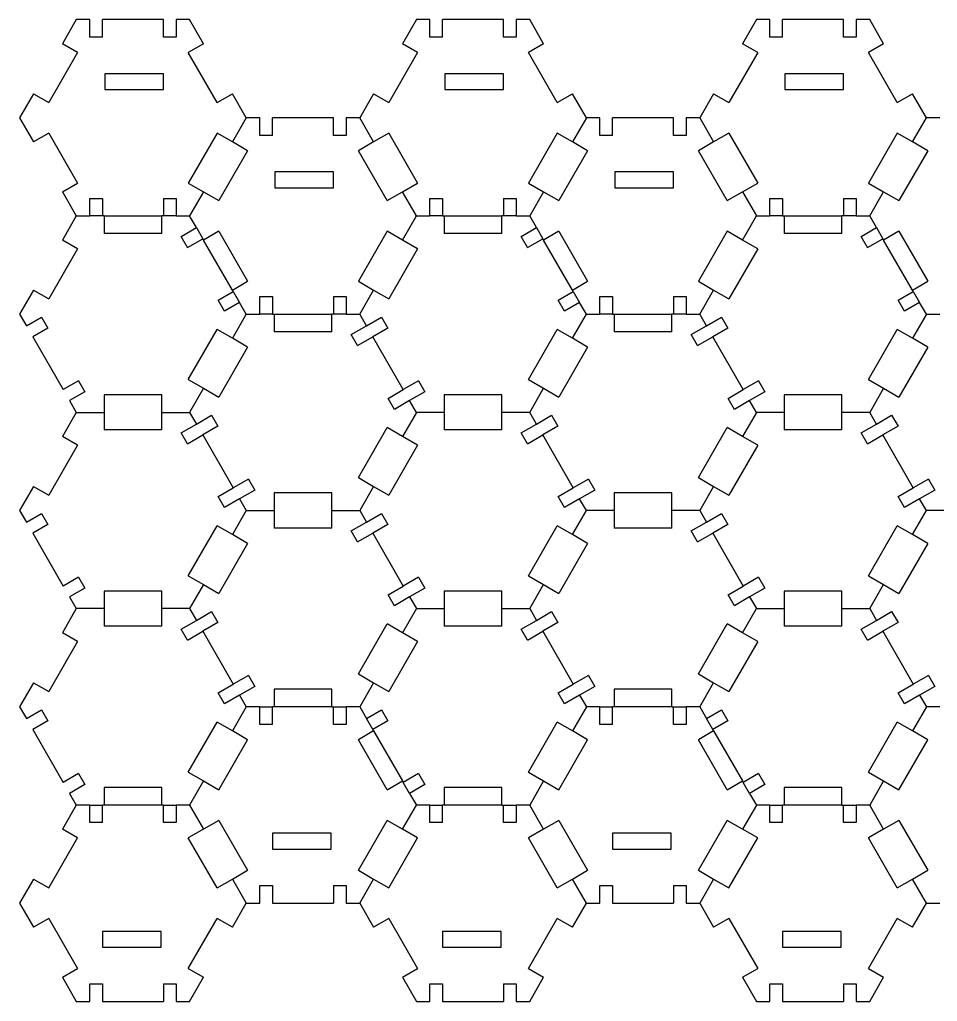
# Model space of a CAD drawing. Extents: x -312 to 249, y -32 to 135.
# Drawn here: x -311.8 to -155.3, y -32.3 to 135 of the extents above; entities that cross this region are included whole.
import ezdxf

# ---------------------------------------------------------------- set-up
doc = ezdxf.new("R2010")
doc.units = 0
doc.layers.get('0').update_dxf_attribs({"linetype": 'CONTINUOUS'})

msp = doc.modelspace()

# ---------------------------------------------------------------- linework, layer by layer
for p, q in [((-302.13, 135.03), (-304.5, 130.92)), ((-299.83, 135.03), (-302.13, 135.03)), ((-299.83, 132.03), (-299.83, 135.03)), ((-297.67, 132.03), (-297.67, 135.03)), ((-287.27, 135.03), (-297.67, 135.03)), ((-287.27, 132.03), (-287.27, 135.03)), ((-282.81, 135.03), (-285.1, 135.03)), ((-285.1, 135.03), (-285.1, 132.03)), ((-280.43, 130.92), (-282.81, 135.03)), ((-244.16, 135.03), (-246.54, 130.92)), ((-241.87, 135.03), (-244.16, 135.03)), ((-241.87, 132.03), (-241.87, 135.03)), ((-239.7, 132.03), (-239.7, 135.03)), ((-229.3, 135.03), (-239.7, 135.03)), ((-229.3, 132.03), (-229.3, 135.03)), ((-224.84, 135.03), (-227.14, 135.03)), ((-227.14, 135.03), (-227.14, 132.03)), ((-222.47, 130.92), (-224.84, 135.03)), ((-186.2, 135.03), (-188.58, 130.92)), ((-183.9, 135.03), (-186.2, 135.03)), ((-183.9, 132.03), (-183.9, 135.03)), ((-181.74, 132.03), (-181.74, 135.03)), ((-171.34, 135.03), (-181.74, 135.03)), ((-171.34, 132.03), (-171.34, 135.03)), ((-166.88, 135.03), (-169.18, 135.03)), ((-169.18, 135.03), (-169.18, 132.03)), ((-164.51, 130.92), (-166.88, 135.03)), ((-301.9, 129.42), (-304.5, 130.92)), ((-297.67, 132.03), (-299.83, 132.03)), ((-285.1, 132.03), (-287.27, 132.03)), ((-280.43, 130.92), (-283.03, 129.42)), ((-243.94, 129.42), (-246.54, 130.92)), ((-239.7, 132.03), (-241.87, 132.03)), ((-227.14, 132.03), (-229.3, 132.03)), ((-222.47, 130.92), (-225.07, 129.42)), ((-185.98, 129.42), (-188.58, 130.92)), ((-181.74, 132.03), (-183.9, 132.03)), ((-169.18, 132.03), (-171.34, 132.03)), ((-164.51, 130.92), (-167.11, 129.42)), ((-301.9, 129.42), (-306.82, 120.91)), ((-278.12, 120.91), (-283.03, 129.42)), ((-243.94, 129.42), (-248.85, 120.91)), ((-220.15, 120.91), (-225.07, 129.42)), ((-185.98, 129.42), (-190.89, 120.91)), ((-162.19, 120.91), (-167.11, 129.42)), ((-287.27, 125.82), (-297.27, 125.82)), ((-297.27, 125.82), (-297.27, 123.1)), ((-287.27, 123.1), (-287.27, 125.82)), ((-229.3, 125.82), (-239.3, 125.82)), ((-239.3, 125.82), (-239.3, 123.1)), ((-229.3, 123.1), (-229.3, 125.82)), ((-171.34, 125.82), (-181.34, 125.82)), ((-181.34, 125.82), (-181.34, 123.1)), ((-171.34, 123.1), (-171.34, 125.82)), ((-309.41, 122.41), (-311.79, 118.3)), ((-309.41, 122.41), (-306.82, 120.91)), ((-297.27, 123.1), (-287.27, 123.1)), ((-278.12, 120.91), (-275.52, 122.41)), ((-273.15, 118.3), (-275.52, 122.41)), ((-251.45, 122.41), (-253.82, 118.3)), ((-251.45, 122.41), (-248.85, 120.91)), ((-239.3, 123.1), (-229.3, 123.1)), ((-220.15, 120.91), (-217.56, 122.41)), ((-215.18, 118.3), (-217.56, 122.41)), ((-193.49, 122.41), (-195.86, 118.3)), ((-193.49, 122.41), (-190.89, 120.91)), ((-181.34, 123.1), (-171.34, 123.1)), ((-162.19, 120.91), (-159.59, 122.41)), ((-157.22, 118.3), (-159.59, 122.41)), ((-311.79, 118.3), (-309.41, 114.19)), ((-273.15, 118.3), (-275.52, 114.19)), ((-270.85, 118.3), (-273.15, 118.3)), ((-270.85, 115.3), (-270.85, 118.3)), ((-268.69, 115.3), (-268.69, 118.3)), ((-258.29, 118.3), (-268.69, 118.3)), ((-258.29, 115.3), (-258.29, 118.3)), ((-253.82, 118.3), (-256.12, 118.3)), ((-256.12, 118.3), (-256.12, 115.3)), ((-251.45, 114.19), (-253.82, 118.3)), ((-215.18, 118.3), (-217.56, 114.19)), ((-212.89, 118.3), (-215.18, 118.3)), ((-212.89, 115.3), (-212.89, 118.3)), ((-210.72, 115.3), (-210.72, 118.3)), ((-200.32, 118.3), (-210.72, 118.3)), ((-200.32, 115.3), (-200.32, 118.3)), ((-195.86, 118.3), (-198.16, 118.3)), ((-198.16, 118.3), (-198.16, 115.3)), ((-195.86, 118.3), (-193.49, 114.19)), ((-159.59, 114.19), (-157.22, 118.3)), ((-154.92, 118.3), (-157.22, 118.3)), ((-306.82, 115.69), (-309.41, 114.19)), ((-306.82, 115.69), (-301.9, 107.18)), ((-278.12, 115.69), (-283.03, 107.18)), ((-275.52, 114.19), (-278.12, 115.69)), ((-248.85, 115.69), (-251.45, 114.19)), ((-248.85, 115.69), (-243.94, 107.18)), ((-220.15, 115.69), (-225.07, 107.18)), ((-217.56, 114.19), (-220.15, 115.69)), ((-190.89, 115.69), (-193.49, 114.19)), ((-190.89, 115.69), (-185.98, 107.18)), ((-162.19, 115.69), (-167.11, 107.18)), ((-159.59, 114.19), (-162.19, 115.69)), ((-272.92, 112.69), (-275.52, 114.19)), ((-268.69, 115.3), (-270.85, 115.3)), ((-256.12, 115.3), (-258.29, 115.3)), ((-251.45, 114.19), (-254.05, 112.69)), ((-214.96, 112.69), (-217.56, 114.19)), ((-210.72, 115.3), (-212.89, 115.3)), ((-198.16, 115.3), (-200.32, 115.3)), ((-193.49, 114.19), (-196.09, 112.69)), ((-157, 112.69), (-159.59, 114.19)), ((-272.92, 112.69), (-277.83, 104.18)), ((-249.14, 104.18), (-254.05, 112.69)), ((-214.96, 112.69), (-219.87, 104.18)), ((-191.17, 104.18), (-196.09, 112.69)), ((-157, 112.69), (-161.91, 104.18)), ((-258.29, 109.08), (-268.29, 109.08)), ((-268.29, 109.08), (-268.29, 106.37)), ((-258.29, 106.37), (-258.29, 109.08)), ((-200.32, 109.08), (-210.32, 109.08)), ((-210.32, 109.08), (-210.32, 106.37)), ((-200.32, 106.37), (-200.32, 109.08)), ((-304.5, 105.68), (-301.9, 107.18)), ((-283.03, 107.18), (-280.43, 105.68)), ((-246.54, 105.68), (-243.94, 107.18)), ((-225.07, 107.18), (-222.47, 105.68)), ((-188.58, 105.68), (-185.98, 107.18)), ((-167.11, 107.18), (-164.51, 105.68)), ((-304.5, 105.68), (-302.13, 101.57)), ((-280.43, 105.68), (-282.81, 101.57)), ((-280.43, 105.68), (-277.83, 104.18)), ((-268.29, 106.37), (-258.29, 106.37)), ((-249.14, 104.18), (-246.54, 105.68)), ((-244.16, 101.57), (-246.54, 105.68)), ((-222.47, 105.68), (-224.84, 101.57)), ((-222.47, 105.68), (-219.87, 104.18)), ((-210.32, 106.37), (-200.32, 106.37)), ((-191.17, 104.18), (-188.58, 105.68)), ((-188.58, 105.68), (-186.2, 101.57)), ((-166.88, 101.57), (-164.51, 105.68)), ((-164.51, 105.68), (-161.91, 104.18)), ((-299.83, 104.57), (-297.67, 104.57)), ((-299.83, 101.57), (-299.83, 104.57)), ((-297.67, 104.57), (-297.67, 101.57)), ((-287.27, 104.57), (-285.1, 104.57)), ((-287.27, 104.57), (-287.27, 101.57)), ((-285.1, 104.57), (-285.1, 101.57)), ((-241.87, 104.57), (-239.7, 104.57)), ((-241.87, 101.57), (-241.87, 104.57)), ((-239.7, 104.57), (-239.7, 101.57)), ((-229.3, 104.57), (-227.14, 104.57)), ((-229.3, 104.57), (-229.3, 101.57)), ((-227.14, 104.57), (-227.14, 101.57)), ((-183.9, 104.57), (-181.74, 104.57)), ((-183.9, 101.57), (-183.9, 104.57)), ((-181.74, 104.57), (-181.74, 101.57)), ((-171.34, 104.57), (-169.18, 104.57)), ((-171.34, 104.57), (-171.34, 101.57)), ((-169.18, 104.57), (-169.18, 101.57)), ((-302.13, 101.57), (-304.5, 97.46)), ((-302.13, 101.57), (-299.83, 101.57)), ((-297.67, 101.57), (-299.83, 101.57)), ((-297.38, 101.57), (-297.67, 101.57)), ((-297.38, 101.57), (-297.38, 98.57)), ((-297.38, 101.57), (-287.55, 101.57)), ((-287.55, 98.57), (-287.55, 101.57)), ((-287.27, 101.57), (-287.55, 101.57)), ((-285.1, 101.57), (-287.27, 101.57)), ((-285.1, 101.57), (-282.81, 101.57)), ((-281.66, 99.58), (-282.81, 101.57)), ((-246.54, 97.46), (-244.16, 101.57)), ((-244.16, 101.57), (-241.87, 101.57)), ((-239.7, 101.57), (-241.87, 101.57)), ((-239.7, 101.57), (-239.42, 101.57)), ((-239.42, 101.57), (-239.42, 98.57)), ((-239.42, 101.57), (-229.59, 101.57)), ((-229.59, 98.57), (-229.59, 101.57)), ((-229.3, 101.57), (-229.59, 101.57)), ((-227.14, 101.57), (-229.3, 101.57)), ((-227.14, 101.57), (-224.84, 101.57)), ((-223.7, 99.58), (-224.84, 101.57)), ((-188.58, 97.46), (-186.2, 101.57)), ((-186.2, 101.57), (-183.9, 101.57)), ((-181.74, 101.57), (-183.9, 101.57)), ((-181.74, 101.57), (-181.46, 101.57)), ((-181.46, 101.57), (-181.46, 98.57)), ((-181.46, 101.57), (-171.63, 101.57)), ((-171.63, 98.57), (-171.63, 101.57)), ((-171.34, 101.57), (-171.63, 101.57)), ((-169.18, 101.57), (-171.34, 101.57)), ((-169.18, 101.57), (-166.88, 101.57)), ((-165.73, 99.58), (-166.88, 101.57)), ((-284.25, 98.08), (-281.66, 99.58)), ((-281.66, 99.58), (-280.58, 97.7)), ((-277.83, 98.96), (-280.43, 97.46)), ((-277.83, 98.96), (-272.92, 90.44)), ((-249.14, 98.96), (-254.05, 90.44)), ((-246.54, 97.46), (-249.14, 98.96)), ((-226.29, 98.08), (-223.7, 99.58)), ((-223.7, 99.58), (-222.61, 97.7)), ((-219.87, 98.96), (-222.47, 97.46)), ((-219.87, 98.96), (-214.96, 90.44)), ((-191.17, 98.96), (-196.09, 90.44)), ((-188.58, 97.46), (-191.17, 98.96)), ((-168.33, 98.08), (-165.73, 99.58)), ((-165.73, 99.58), (-164.65, 97.7)), ((-161.91, 98.96), (-164.51, 97.46)), ((-161.91, 98.96), (-157, 90.44)), ((-301.9, 95.96), (-304.5, 97.46)), ((-287.55, 98.57), (-297.38, 98.57)), ((-283.17, 96.2), (-284.25, 98.08)), ((-283.17, 96.2), (-280.58, 97.7)), ((-280.58, 97.7), (-280.43, 97.46)), ((-275.52, 88.94), (-280.43, 97.46)), ((-243.94, 95.96), (-246.54, 97.46)), ((-229.59, 98.57), (-239.42, 98.57)), ((-225.21, 96.2), (-226.29, 98.08)), ((-225.21, 96.2), (-222.61, 97.7)), ((-222.61, 97.7), (-222.47, 97.46)), ((-217.56, 88.94), (-222.47, 97.46)), ((-185.98, 95.96), (-188.58, 97.46)), ((-171.63, 98.57), (-181.46, 98.57)), ((-167.25, 96.2), (-168.33, 98.08)), ((-167.25, 96.2), (-164.65, 97.7)), ((-164.65, 97.7), (-164.51, 97.46)), ((-159.59, 88.94), (-164.51, 97.46)), ((-301.9, 95.96), (-306.82, 87.44)), ((-243.94, 95.96), (-248.85, 87.44)), ((-185.98, 95.96), (-190.89, 87.44)), ((-275.52, 88.94), (-272.92, 90.44)), ((-254.05, 90.44), (-251.45, 88.94)), ((-217.56, 88.94), (-214.96, 90.44)), ((-196.09, 90.44), (-193.49, 88.94)), ((-159.59, 88.94), (-157, 90.44)), ((-309.41, 88.94), (-311.79, 84.83)), ((-309.41, 88.94), (-306.82, 87.44)), ((-277.97, 87.2), (-275.38, 88.7)), ((-275.38, 88.7), (-275.52, 88.94)), ((-275.38, 88.7), (-274.29, 86.82)), ((-253.82, 84.83), (-251.45, 88.94)), ((-251.45, 88.94), (-248.85, 87.44)), ((-220.01, 87.2), (-217.41, 88.7)), ((-217.41, 88.7), (-217.56, 88.94)), ((-217.41, 88.7), (-216.33, 86.82)), ((-195.86, 84.83), (-193.49, 88.94)), ((-193.49, 88.94), (-190.89, 87.44)), ((-162.05, 87.2), (-159.45, 88.7)), ((-159.45, 88.7), (-159.59, 88.94)), ((-159.45, 88.7), (-158.37, 86.82)), ((-276.89, 85.32), (-277.97, 87.2)), ((-270.85, 87.83), (-268.69, 87.83)), ((-270.85, 84.83), (-270.85, 87.83)), ((-268.69, 87.83), (-268.69, 84.83)), ((-258.29, 87.83), (-256.12, 87.83)), ((-258.29, 87.83), (-258.29, 84.83)), ((-256.12, 87.83), (-256.12, 84.83)), ((-218.93, 85.32), (-220.01, 87.2)), ((-212.89, 87.83), (-210.72, 87.83)), ((-212.89, 84.83), (-212.89, 87.83)), ((-210.72, 87.83), (-210.72, 84.83)), ((-200.32, 87.83), (-198.16, 87.83)), ((-200.32, 87.83), (-200.32, 84.83)), ((-198.16, 87.83), (-198.16, 84.83)), ((-160.97, 85.32), (-162.05, 87.2)), ((-274.29, 86.82), (-276.89, 85.32)), ((-273.15, 84.83), (-274.29, 86.82)), ((-216.33, 86.82), (-218.93, 85.32)), ((-215.18, 84.83), (-216.33, 86.82)), ((-158.37, 86.82), (-160.97, 85.32)), ((-157.22, 84.83), (-158.37, 86.82)), ((-311.79, 84.83), (-310.64, 82.84)), ((-310.64, 82.84), (-308.04, 84.34)), ((-308.04, 84.34), (-306.96, 82.47)), ((-273.15, 84.83), (-275.52, 80.72)), ((-273.15, 84.83), (-270.85, 84.83)), ((-268.69, 84.83), (-270.85, 84.83)), ((-268.69, 84.83), (-268.4, 84.83)), ((-268.4, 84.83), (-268.4, 81.83)), ((-268.4, 84.83), (-258.57, 84.83)), ((-258.57, 81.83), (-258.57, 84.83)), ((-258.29, 84.83), (-258.57, 84.83)), ((-256.12, 84.83), (-258.29, 84.83)), ((-256.12, 84.83), (-253.82, 84.83)), ((-252.68, 82.84), (-253.82, 84.83)), ((-252.68, 82.84), (-250.08, 84.34)), ((-250.08, 84.34), (-249, 82.47)), ((-217.56, 80.72), (-215.18, 84.83)), ((-215.18, 84.83), (-212.89, 84.83)), ((-210.72, 84.83), (-212.89, 84.83)), ((-210.72, 84.83), (-210.44, 84.83)), ((-210.44, 84.83), (-210.44, 81.83)), ((-210.44, 84.83), (-200.61, 84.83)), ((-200.61, 81.83), (-200.61, 84.83)), ((-200.32, 84.83), (-200.61, 84.83)), ((-198.16, 84.83), (-200.32, 84.83)), ((-198.16, 84.83), (-195.86, 84.83)), ((-194.71, 82.84), (-195.86, 84.83)), ((-194.71, 82.84), (-192.12, 84.34)), ((-192.12, 84.34), (-191.04, 82.47)), ((-157.22, 84.83), (-159.59, 80.72)), ((-157.22, 84.83), (-154.92, 84.83)), ((-306.96, 82.47), (-309.56, 80.97)), ((-283.03, 73.71), (-278.12, 82.22)), ((-275.52, 80.72), (-278.12, 82.22)), ((-255.27, 81.34), (-252.68, 82.84)), ((-249, 82.47), (-251.59, 80.97)), ((-225.07, 73.71), (-220.15, 82.22)), ((-217.56, 80.72), (-220.15, 82.22)), ((-197.31, 81.34), (-194.71, 82.84)), ((-191.04, 82.47), (-193.63, 80.97)), ((-167.11, 73.71), (-162.19, 82.22)), ((-159.59, 80.72), (-162.19, 82.22)), ((-309.56, 80.97), (-304.36, 71.97)), ((-272.92, 79.22), (-275.52, 80.72)), ((-258.57, 81.83), (-268.4, 81.83)), ((-254.19, 79.47), (-255.27, 81.34)), ((-254.19, 79.47), (-251.59, 80.97)), ((-246.39, 71.97), (-251.59, 80.97)), ((-214.96, 79.22), (-217.56, 80.72)), ((-200.61, 81.83), (-210.44, 81.83)), ((-196.23, 79.47), (-197.31, 81.34)), ((-196.23, 79.47), (-193.63, 80.97)), ((-188.43, 71.97), (-193.63, 80.97)), ((-157, 79.22), (-159.59, 80.72)), ((-272.92, 79.22), (-277.83, 70.71)), ((-214.96, 79.22), (-219.87, 70.71)), ((-157, 79.22), (-161.91, 70.71)), ((-283.03, 73.71), (-280.43, 72.21)), ((-225.07, 73.71), (-222.47, 72.21)), ((-167.11, 73.71), (-164.51, 72.21)), ((-301.76, 73.47), (-304.36, 71.97)), ((-301.76, 73.47), (-300.68, 71.59)), ((-280.43, 72.21), (-282.81, 68.1)), ((-280.43, 72.21), (-277.83, 70.71)), ((-248.99, 70.47), (-246.39, 71.97)), ((-243.8, 73.47), (-246.39, 71.97)), ((-243.8, 73.47), (-242.72, 71.59)), ((-224.84, 68.1), (-222.47, 72.21)), ((-222.47, 72.21), (-219.87, 70.71)), ((-191.03, 70.47), (-188.43, 71.97)), ((-185.84, 73.47), (-188.43, 71.97)), ((-185.84, 73.47), (-184.75, 71.59)), ((-164.51, 72.21), (-166.88, 68.1)), ((-164.51, 72.21), (-161.91, 70.71)), ((-300.68, 71.59), (-303.28, 70.09)), ((-297.38, 71.1), (-297.38, 68.1)), ((-287.55, 71.1), (-297.38, 71.1)), ((-287.55, 68.1), (-287.55, 71.1)), ((-247.91, 68.59), (-248.99, 70.47)), ((-242.72, 71.59), (-245.31, 70.09)), ((-239.42, 71.1), (-239.42, 68.1)), ((-229.59, 71.1), (-239.42, 71.1)), ((-229.59, 68.1), (-229.59, 71.1)), ((-189.95, 68.59), (-191.03, 70.47)), ((-184.75, 71.59), (-187.35, 70.09)), ((-181.46, 71.1), (-181.46, 68.1)), ((-171.63, 71.1), (-181.46, 71.1)), ((-171.63, 68.1), (-171.63, 71.1)), ((-303.28, 70.09), (-302.13, 68.1)), ((-245.31, 70.09), (-247.91, 68.59)), ((-244.16, 68.1), (-245.31, 70.09)), ((-187.35, 70.09), (-189.95, 68.59)), ((-186.2, 68.1), (-187.35, 70.09)), ((-302.13, 68.1), (-304.5, 63.99)), ((-302.13, 68.1), (-297.38, 68.1)), ((-297.38, 68.1), (-297.38, 65.1)), ((-287.55, 68.1), (-282.81, 68.1)), ((-287.55, 65.1), (-287.55, 68.1)), ((-282.81, 68.1), (-281.66, 66.11)), ((-281.66, 66.11), (-279.06, 67.61)), ((-279.06, 67.61), (-277.98, 65.74)), ((-244.16, 68.1), (-246.54, 63.99)), ((-239.42, 68.1), (-244.16, 68.1)), ((-239.42, 68.1), (-239.42, 65.1)), ((-229.59, 65.1), (-229.59, 68.1)), ((-224.84, 68.1), (-229.59, 68.1)), ((-223.7, 66.11), (-224.84, 68.1)), ((-223.7, 66.11), (-221.1, 67.61)), ((-221.1, 67.61), (-220.02, 65.74)), ((-186.2, 68.1), (-188.58, 63.99)), ((-181.46, 68.1), (-186.2, 68.1)), ((-181.46, 68.1), (-181.46, 65.1)), ((-171.63, 65.1), (-171.63, 68.1)), ((-166.88, 68.1), (-171.63, 68.1)), ((-165.73, 66.11), (-166.88, 68.1)), ((-165.73, 66.11), (-163.14, 67.61)), ((-163.14, 67.61), (-162.05, 65.74)), ((-284.25, 64.61), (-281.66, 66.11)), ((-277.98, 65.74), (-280.58, 64.24)), ((-254.05, 56.98), (-249.14, 65.49)), ((-246.54, 63.99), (-249.14, 65.49)), ((-226.29, 64.61), (-223.7, 66.11)), ((-220.02, 65.74), (-222.61, 64.24)), ((-196.09, 56.98), (-191.17, 65.49)), ((-188.58, 63.99), (-191.17, 65.49)), ((-168.33, 64.61), (-165.73, 66.11)), ((-162.05, 65.74), (-164.65, 64.24)), ((-301.9, 62.49), (-304.5, 63.99)), ((-287.55, 65.1), (-297.38, 65.1)), ((-283.17, 62.74), (-284.25, 64.61)), ((-283.17, 62.74), (-280.58, 64.24)), ((-280.58, 64.24), (-275.38, 55.23)), ((-243.94, 62.49), (-246.54, 63.99)), ((-229.59, 65.1), (-239.42, 65.1)), ((-225.21, 62.74), (-226.29, 64.61)), ((-225.21, 62.74), (-222.61, 64.24)), ((-217.41, 55.23), (-222.61, 64.24)), ((-185.98, 62.49), (-188.58, 63.99)), ((-171.63, 65.1), (-181.46, 65.1)), ((-167.25, 62.74), (-168.33, 64.61)), ((-167.25, 62.74), (-164.65, 64.24)), ((-159.45, 55.23), (-164.65, 64.24)), ((-301.9, 62.49), (-306.82, 53.98)), ((-243.94, 62.49), (-248.85, 53.98)), ((-185.98, 62.49), (-190.89, 53.98)), ((-254.05, 56.98), (-251.45, 55.48)), ((-196.09, 56.98), (-193.49, 55.48)), ((-309.41, 55.48), (-311.79, 51.37)), ((-309.41, 55.48), (-306.82, 53.98)), ((-277.97, 53.73), (-275.38, 55.23)), ((-272.78, 56.73), (-275.38, 55.23)), ((-272.78, 56.73), (-271.7, 54.86)), ((-251.45, 55.48), (-253.82, 51.37)), ((-251.45, 55.48), (-248.85, 53.98)), ((-220.01, 53.73), (-217.41, 55.23)), ((-214.82, 56.73), (-217.41, 55.23)), ((-214.82, 56.73), (-213.73, 54.86)), ((-193.49, 55.48), (-195.86, 51.37)), ((-193.49, 55.48), (-190.89, 53.98)), ((-162.05, 53.73), (-159.45, 55.23)), ((-156.85, 56.73), (-159.45, 55.23)), ((-156.85, 56.73), (-155.77, 54.86)), ((-276.89, 51.86), (-277.97, 53.73)), ((-271.7, 54.86), (-274.29, 53.36)), ((-268.4, 54.37), (-268.4, 51.37)), ((-258.57, 54.37), (-268.4, 54.37)), ((-258.57, 51.37), (-258.57, 54.37)), ((-218.93, 51.86), (-220.01, 53.73)), ((-213.73, 54.86), (-216.33, 53.36)), ((-210.44, 54.37), (-210.44, 51.37)), ((-200.61, 54.37), (-210.44, 54.37)), ((-200.61, 51.37), (-200.61, 54.37)), ((-160.97, 51.86), (-162.05, 53.73)), ((-155.77, 54.86), (-158.37, 53.36)), ((-274.29, 53.36), (-276.89, 51.86)), ((-274.29, 53.36), (-273.15, 51.37)), ((-216.33, 53.36), (-218.93, 51.86)), ((-215.18, 51.37), (-216.33, 53.36)), ((-158.37, 53.36), (-160.97, 51.86)), ((-157.22, 51.37), (-158.37, 53.36)), ((-311.79, 51.37), (-310.64, 49.38)), ((-310.64, 49.38), (-308.04, 50.88)), ((-308.04, 50.88), (-306.96, 49.01)), ((-273.15, 51.37), (-275.52, 47.26)), ((-273.15, 51.37), (-268.4, 51.37)), ((-268.4, 51.37), (-268.4, 48.37)), ((-258.57, 51.37), (-253.82, 51.37)), ((-258.57, 48.37), (-258.57, 51.37)), ((-253.82, 51.37), (-252.68, 49.38)), ((-252.68, 49.38), (-250.08, 50.88)), ((-250.08, 50.88), (-249, 49.01)), ((-217.56, 47.26), (-215.18, 51.37)), ((-210.44, 51.37), (-215.18, 51.37)), ((-210.44, 51.37), (-210.44, 48.37)), ((-200.61, 48.37), (-200.61, 51.37)), ((-195.86, 51.37), (-200.61, 51.37)), ((-195.86, 51.37), (-194.71, 49.38)), ((-194.71, 49.38), (-192.12, 50.88)), ((-192.12, 50.88), (-191.04, 49.01)), ((-159.59, 47.26), (-157.22, 51.37)), ((-152.48, 51.37), (-157.22, 51.37)), ((-306.96, 49.01), (-309.56, 47.51)), ((-283.03, 40.25), (-278.12, 48.76)), ((-275.52, 47.26), (-278.12, 48.76)), ((-255.27, 47.88), (-252.68, 49.38)), ((-249, 49.01), (-251.59, 47.51)), ((-225.07, 40.25), (-220.15, 48.76)), ((-217.56, 47.26), (-220.15, 48.76)), ((-197.31, 47.88), (-194.71, 49.38)), ((-191.04, 49.01), (-193.63, 47.51)), ((-167.11, 40.25), (-162.19, 48.76)), ((-159.59, 47.26), (-162.19, 48.76)), ((-309.56, 47.51), (-304.36, 38.5)), ((-272.92, 45.76), (-275.52, 47.26)), ((-258.57, 48.37), (-268.4, 48.37)), ((-254.19, 46.01), (-255.27, 47.88)), ((-254.19, 46.01), (-251.59, 47.51)), ((-251.59, 47.51), (-246.39, 38.5)), ((-214.96, 45.76), (-217.56, 47.26)), ((-200.61, 48.37), (-210.44, 48.37)), ((-196.23, 46.01), (-197.31, 47.88)), ((-196.23, 46.01), (-193.63, 47.51)), ((-193.63, 47.51), (-188.43, 38.5)), ((-157, 45.76), (-159.59, 47.26)), ((-272.92, 45.76), (-277.83, 37.25)), ((-214.96, 45.76), (-219.87, 37.25)), ((-157, 45.76), (-161.91, 37.25)), ((-283.03, 40.25), (-280.43, 38.75)), ((-225.07, 40.25), (-222.47, 38.75)), ((-167.11, 40.25), (-164.51, 38.75)), ((-301.76, 40), (-304.36, 38.5)), ((-301.76, 40), (-300.68, 38.13)), ((-280.43, 38.75), (-282.81, 34.64)), ((-280.43, 38.75), (-277.83, 37.25)), ((-248.99, 37), (-246.39, 38.5)), ((-243.8, 40), (-246.39, 38.5)), ((-243.8, 40), (-242.72, 38.13)), ((-224.84, 34.64), (-222.47, 38.75)), ((-222.47, 38.75), (-219.87, 37.25)), ((-191.03, 37), (-188.43, 38.5)), ((-185.84, 40), (-188.43, 38.5)), ((-185.84, 40), (-184.75, 38.13)), ((-166.88, 34.64), (-164.51, 38.75)), ((-164.51, 38.75), (-161.91, 37.25)), ((-300.68, 38.13), (-303.28, 36.63)), ((-297.38, 37.64), (-297.38, 34.64)), ((-287.55, 37.64), (-297.38, 37.64)), ((-287.55, 34.64), (-287.55, 37.64)), ((-247.91, 35.13), (-248.99, 37)), ((-242.72, 38.13), (-245.31, 36.63)), ((-239.42, 37.64), (-239.42, 34.64)), ((-229.59, 37.64), (-239.42, 37.64)), ((-229.59, 34.64), (-229.59, 37.64)), ((-189.95, 35.13), (-191.03, 37)), ((-184.75, 38.13), (-187.35, 36.63)), ((-181.46, 37.64), (-181.46, 34.64)), ((-171.63, 37.64), (-181.46, 37.64)), ((-171.63, 34.64), (-171.63, 37.64)), ((-303.28, 36.63), (-302.13, 34.64)), ((-245.31, 36.63), (-247.91, 35.13)), ((-245.31, 36.63), (-244.16, 34.64)), ((-187.35, 36.63), (-189.95, 35.13)), ((-187.35, 36.63), (-186.2, 34.64)), ((-302.13, 34.64), (-304.5, 30.53)), ((-297.38, 34.64), (-302.13, 34.64)), ((-297.38, 34.64), (-297.38, 31.64)), ((-287.55, 31.64), (-287.55, 34.64)), ((-282.81, 34.64), (-287.55, 34.64)), ((-282.81, 34.64), (-281.66, 32.65)), ((-281.66, 32.65), (-279.06, 34.15)), ((-279.06, 34.15), (-277.98, 32.28)), ((-244.16, 34.64), (-246.54, 30.53)), ((-244.16, 34.64), (-239.42, 34.64)), ((-239.42, 34.64), (-239.42, 31.64)), ((-229.59, 34.64), (-224.84, 34.64)), ((-229.59, 31.64), (-229.59, 34.64)), ((-224.84, 34.64), (-223.7, 32.65)), ((-223.7, 32.65), (-221.1, 34.15)), ((-221.1, 34.15), (-220.02, 32.28)), ((-188.58, 30.53), (-186.2, 34.64)), ((-186.2, 34.64), (-181.46, 34.64)), ((-181.46, 34.64), (-181.46, 31.64)), ((-171.63, 34.64), (-166.88, 34.64)), ((-171.63, 31.64), (-171.63, 34.64)), ((-166.88, 34.64), (-165.73, 32.65)), ((-165.73, 32.65), (-163.14, 34.15)), ((-163.14, 34.15), (-162.05, 32.28)), ((-284.25, 31.15), (-281.66, 32.65)), ((-277.98, 32.28), (-280.58, 30.78)), ((-254.05, 23.52), (-249.14, 32.03)), ((-246.54, 30.53), (-249.14, 32.03)), ((-226.29, 31.15), (-223.7, 32.65)), ((-220.02, 32.28), (-222.61, 30.78)), ((-196.09, 23.52), (-191.17, 32.03)), ((-188.58, 30.53), (-191.17, 32.03)), ((-168.33, 31.15), (-165.73, 32.65)), ((-162.05, 32.28), (-164.65, 30.78)), ((-301.9, 29.03), (-304.5, 30.53)), ((-287.55, 31.64), (-297.38, 31.64)), ((-283.17, 29.28), (-284.25, 31.15)), ((-283.17, 29.28), (-280.58, 30.78)), ((-280.58, 30.78), (-275.38, 21.77)), ((-243.94, 29.03), (-246.54, 30.53)), ((-229.59, 31.64), (-239.42, 31.64)), ((-225.21, 29.28), (-226.29, 31.15)), ((-225.21, 29.28), (-222.61, 30.78)), ((-222.61, 30.78), (-217.41, 21.77)), ((-185.98, 29.03), (-188.58, 30.53)), ((-171.63, 31.64), (-181.46, 31.64)), ((-167.25, 29.28), (-168.33, 31.15)), ((-167.25, 29.28), (-164.65, 30.78)), ((-164.65, 30.78), (-159.45, 21.77)), ((-301.9, 29.03), (-306.82, 20.52)), ((-243.94, 29.03), (-248.85, 20.52)), ((-185.98, 29.03), (-190.89, 20.52)), ((-254.05, 23.52), (-251.45, 22.02)), ((-196.09, 23.52), (-193.49, 22.02)), ((-309.41, 22.02), (-311.79, 17.91)), ((-309.41, 22.02), (-306.82, 20.52)), ((-277.97, 20.27), (-275.38, 21.77)), ((-272.78, 23.27), (-275.38, 21.77)), ((-272.78, 23.27), (-271.7, 21.4)), ((-251.45, 22.02), (-253.82, 17.91)), ((-251.45, 22.02), (-248.85, 20.52)), ((-220.01, 20.27), (-217.41, 21.77)), ((-214.82, 23.27), (-217.41, 21.77)), ((-214.82, 23.27), (-213.73, 21.4)), ((-195.86, 17.91), (-193.49, 22.02)), ((-193.49, 22.02), (-190.89, 20.52)), ((-162.05, 20.27), (-159.45, 21.77)), ((-156.85, 23.27), (-159.45, 21.77)), ((-156.85, 23.27), (-155.77, 21.4)), ((-276.89, 18.4), (-277.97, 20.27)), ((-271.7, 21.4), (-274.29, 19.9)), ((-268.4, 20.91), (-268.4, 17.91)), ((-258.57, 20.91), (-268.4, 20.91)), ((-258.57, 17.91), (-258.57, 20.91)), ((-218.93, 18.4), (-220.01, 20.27)), ((-213.73, 21.4), (-216.33, 19.9)), ((-210.44, 20.91), (-210.44, 17.91)), ((-200.61, 20.91), (-210.44, 20.91)), ((-200.61, 17.91), (-200.61, 20.91)), ((-160.97, 18.4), (-162.05, 20.27)), ((-155.77, 21.4), (-158.37, 19.9)), ((-274.29, 19.9), (-276.89, 18.4)), ((-274.29, 19.9), (-273.15, 17.91)), ((-216.33, 19.9), (-218.93, 18.4)), ((-216.33, 19.9), (-215.18, 17.91)), ((-158.37, 19.9), (-160.97, 18.4)), ((-158.37, 19.9), (-157.22, 17.91)), ((-311.79, 17.91), (-310.64, 15.92)), ((-310.64, 15.92), (-308.04, 17.42)), ((-308.04, 17.42), (-306.96, 15.54)), ((-273.15, 17.91), (-275.52, 13.8)), ((-270.85, 17.91), (-273.15, 17.91)), ((-270.85, 14.91), (-270.85, 17.91)), ((-270.85, 17.91), (-268.69, 17.91)), ((-268.69, 14.91), (-268.69, 17.91)), ((-268.4, 17.91), (-268.69, 17.91)), ((-258.57, 17.91), (-268.4, 17.91)), ((-258.57, 17.91), (-258.29, 17.91)), ((-258.29, 14.91), (-258.29, 17.91)), ((-258.29, 17.91), (-256.12, 17.91)), ((-256.12, 17.91), (-256.12, 14.91)), ((-253.82, 17.91), (-256.12, 17.91)), ((-253.82, 17.91), (-252.68, 15.92)), ((-252.68, 15.92), (-250.08, 17.42)), ((-250.08, 17.42), (-249, 15.54)), ((-215.18, 17.91), (-217.56, 13.8)), ((-212.89, 17.91), (-215.18, 17.91)), ((-212.89, 14.91), (-212.89, 17.91)), ((-212.89, 17.91), (-210.72, 17.91)), ((-210.72, 14.91), (-210.72, 17.91)), ((-210.44, 17.91), (-210.72, 17.91)), ((-200.61, 17.91), (-210.44, 17.91)), ((-200.61, 17.91), (-200.32, 17.91)), ((-200.32, 14.91), (-200.32, 17.91)), ((-200.32, 17.91), (-198.16, 17.91)), ((-198.16, 17.91), (-198.16, 14.91)), ((-195.86, 17.91), (-198.16, 17.91)), ((-195.86, 17.91), (-194.71, 15.92)), ((-194.71, 15.92), (-192.12, 17.42)), ((-192.12, 17.42), (-191.04, 15.54)), ((-157.22, 17.91), (-159.59, 13.8)), ((-154.92, 17.91), (-157.22, 17.91)), ((-306.96, 15.54), (-309.56, 14.04)), ((-283.03, 6.78), (-278.12, 15.3)), ((-275.52, 13.8), (-278.12, 15.3)), ((-251.59, 14.04), (-252.68, 15.92)), ((-249, 15.54), (-251.59, 14.04)), ((-225.07, 6.78), (-220.15, 15.3)), ((-217.56, 13.8), (-220.15, 15.3)), ((-193.63, 14.04), (-194.71, 15.92)), ((-191.04, 15.54), (-193.63, 14.04)), ((-167.11, 6.78), (-162.19, 15.3)), ((-159.59, 13.8), (-162.19, 15.3)), ((-309.56, 14.04), (-304.36, 5.04)), ((-272.92, 12.3), (-275.52, 13.8)), ((-268.69, 14.91), (-270.85, 14.91)), ((-256.12, 14.91), (-258.29, 14.91)), ((-251.45, 13.8), (-254.05, 12.3)), ((-251.45, 13.8), (-251.59, 14.04)), ((-251.45, 13.8), (-246.54, 5.28)), ((-214.96, 12.3), (-217.56, 13.8)), ((-210.72, 14.91), (-212.89, 14.91)), ((-198.16, 14.91), (-200.32, 14.91)), ((-193.49, 13.8), (-196.09, 12.3)), ((-193.49, 13.8), (-193.63, 14.04)), ((-193.49, 13.8), (-188.58, 5.28)), ((-157, 12.3), (-159.59, 13.8)), ((-277.83, 3.78), (-272.92, 12.3)), ((-249.14, 3.78), (-254.05, 12.3)), ((-219.87, 3.78), (-214.96, 12.3)), ((-191.17, 3.78), (-196.09, 12.3)), ((-161.91, 3.78), (-157, 12.3)), ((-283.03, 6.78), (-280.43, 5.28)), ((-225.07, 6.78), (-222.47, 5.28)), ((-167.11, 6.78), (-164.51, 5.28)), ((-301.76, 6.54), (-304.36, 5.04)), ((-301.76, 6.54), (-300.68, 4.66)), ((-280.43, 5.28), (-282.81, 1.17)), ((-280.43, 5.28), (-277.83, 3.78)), ((-249.14, 3.78), (-246.54, 5.28)), ((-246.54, 5.28), (-246.39, 5.04)), ((-243.8, 6.54), (-246.39, 5.04)), ((-245.31, 3.16), (-246.39, 5.04)), ((-243.8, 6.54), (-242.72, 4.66)), ((-222.47, 5.28), (-224.84, 1.17)), ((-222.47, 5.28), (-219.87, 3.78)), ((-191.17, 3.78), (-188.58, 5.28)), ((-188.58, 5.28), (-188.43, 5.04)), ((-185.84, 6.54), (-188.43, 5.04)), ((-187.35, 3.16), (-188.43, 5.04)), ((-185.84, 6.54), (-184.75, 4.66)), ((-164.51, 5.28), (-166.88, 1.17)), ((-164.51, 5.28), (-161.91, 3.78)), ((-300.68, 4.66), (-303.28, 3.16)), ((-297.38, 4.17), (-297.38, 1.17)), ((-287.55, 4.17), (-297.38, 4.17)), ((-287.55, 1.17), (-287.55, 4.17)), ((-242.72, 4.66), (-245.31, 3.16)), ((-239.42, 4.17), (-239.42, 1.17)), ((-229.59, 4.17), (-239.42, 4.17)), ((-229.59, 1.17), (-229.59, 4.17)), ((-184.75, 4.66), (-187.35, 3.16)), ((-181.46, 4.17), (-181.46, 1.17)), ((-171.63, 4.17), (-181.46, 4.17)), ((-171.63, 1.17), (-171.63, 4.17)), ((-303.28, 3.16), (-302.13, 1.17)), ((-245.31, 3.16), (-244.16, 1.17)), ((-187.35, 3.16), (-186.2, 1.17)), ((-302.13, 1.17), (-304.5, -2.94)), ((-299.83, 1.17), (-302.13, 1.17)), ((-299.83, -1.83), (-299.83, 1.17)), ((-299.83, 1.17), (-297.67, 1.17)), ((-297.67, -1.83), (-297.67, 1.17)), ((-297.38, 1.17), (-297.67, 1.17)), ((-287.55, 1.17), (-297.38, 1.17)), ((-287.27, 1.17), (-287.55, 1.17)), ((-287.27, -1.83), (-287.27, 1.17)), ((-287.27, 1.17), (-285.1, 1.17)), ((-285.1, 1.17), (-285.1, -1.83)), ((-282.81, 1.17), (-285.1, 1.17)), ((-282.81, 1.17), (-280.43, -2.94)), ((-246.54, -2.94), (-244.16, 1.17)), ((-241.87, 1.17), (-244.16, 1.17)), ((-241.87, -1.83), (-241.87, 1.17)), ((-241.87, 1.17), (-239.7, 1.17)), ((-239.7, -1.83), (-239.7, 1.17)), ((-239.42, 1.17), (-239.7, 1.17)), ((-229.59, 1.17), (-239.42, 1.17)), ((-229.59, 1.17), (-229.3, 1.17)), ((-229.3, -1.83), (-229.3, 1.17)), ((-229.3, 1.17), (-227.14, 1.17)), ((-227.14, 1.17), (-227.14, -1.83)), ((-224.84, 1.17), (-227.14, 1.17)), ((-222.47, -2.94), (-224.84, 1.17)), ((-186.2, 1.17), (-188.58, -2.94)), ((-183.9, 1.17), (-186.2, 1.17)), ((-183.9, -1.83), (-183.9, 1.17)), ((-183.9, 1.17), (-181.74, 1.17)), ((-181.74, -1.83), (-181.74, 1.17)), ((-181.46, 1.17), (-181.74, 1.17)), ((-171.63, 1.17), (-181.46, 1.17)), ((-171.63, 1.17), (-171.34, 1.17)), ((-171.34, -1.83), (-171.34, 1.17)), ((-171.34, 1.17), (-169.18, 1.17)), ((-169.18, 1.17), (-169.18, -1.83)), ((-166.88, 1.17), (-169.18, 1.17)), ((-164.51, -2.94), (-166.88, 1.17)), ((-277.83, -1.44), (-280.43, -2.94)), ((-277.83, -1.44), (-272.92, -9.95)), ((-254.05, -9.95), (-249.14, -1.44)), ((-246.54, -2.94), (-249.14, -1.44)), ((-219.87, -1.44), (-222.47, -2.94)), ((-219.87, -1.44), (-214.96, -9.95)), ((-196.09, -9.95), (-191.17, -1.44)), ((-188.58, -2.94), (-191.17, -1.44)), ((-161.91, -1.44), (-164.51, -2.94)), ((-161.91, -1.44), (-157, -9.95)), ((-301.9, -4.44), (-304.5, -2.94)), ((-297.67, -1.83), (-299.83, -1.83)), ((-285.1, -1.83), (-287.27, -1.83)), ((-280.43, -2.94), (-283.03, -4.44)), ((-243.94, -4.44), (-246.54, -2.94)), ((-239.7, -1.83), (-241.87, -1.83)), ((-227.14, -1.83), (-229.3, -1.83)), ((-222.47, -2.94), (-225.07, -4.44)), ((-185.98, -4.44), (-188.58, -2.94)), ((-181.74, -1.83), (-183.9, -1.83)), ((-169.18, -1.83), (-171.34, -1.83)), ((-164.51, -2.94), (-167.11, -4.44)), ((-306.82, -12.95), (-301.9, -4.44)), ((-278.12, -12.95), (-283.03, -4.44)), ((-268.69, -3.63), (-268.69, -6.34)), ((-258.69, -3.63), (-268.69, -3.63)), ((-258.69, -6.34), (-258.69, -3.63)), ((-248.85, -12.95), (-243.94, -4.44)), ((-220.15, -12.95), (-225.07, -4.44)), ((-210.72, -3.63), (-210.72, -6.34)), ((-200.72, -3.63), (-210.72, -3.63)), ((-200.72, -6.34), (-200.72, -3.63)), ((-190.89, -12.95), (-185.98, -4.44)), ((-162.19, -12.95), (-167.11, -4.44)), ((-268.69, -6.34), (-258.69, -6.34)), ((-210.72, -6.34), (-200.72, -6.34)), ((-275.52, -11.45), (-272.92, -9.95)), ((-254.05, -9.95), (-251.45, -11.45)), ((-217.56, -11.45), (-214.96, -9.95)), ((-196.09, -9.95), (-193.49, -11.45)), ((-159.59, -11.45), (-157, -9.95)), ((-309.41, -11.45), (-311.79, -15.56)), ((-309.41, -11.45), (-306.82, -12.95)), ((-278.12, -12.95), (-275.52, -11.45)), ((-275.52, -11.45), (-273.15, -15.56)), ((-253.82, -15.56), (-251.45, -11.45)), ((-251.45, -11.45), (-248.85, -12.95)), ((-220.15, -12.95), (-217.56, -11.45)), ((-215.18, -15.56), (-217.56, -11.45)), ((-193.49, -11.45), (-195.86, -15.56)), ((-193.49, -11.45), (-190.89, -12.95)), ((-162.19, -12.95), (-159.59, -11.45)), ((-157.22, -15.56), (-159.59, -11.45)), ((-270.85, -12.56), (-268.69, -12.56)), ((-270.85, -15.56), (-270.85, -12.56)), ((-268.69, -12.56), (-268.69, -15.56)), ((-258.29, -12.56), (-258.29, -15.56)), ((-258.29, -12.56), (-256.12, -12.56)), ((-256.12, -12.56), (-256.12, -15.56)), ((-212.89, -12.56), (-210.72, -12.56)), ((-212.89, -15.56), (-212.89, -12.56)), ((-210.72, -12.56), (-210.72, -15.56)), ((-200.32, -12.56), (-200.32, -15.56)), ((-200.32, -12.56), (-198.16, -12.56)), ((-198.16, -12.56), (-198.16, -15.56)), ((-311.79, -15.56), (-309.41, -19.67)), ((-275.52, -19.67), (-273.15, -15.56)), ((-273.15, -15.56), (-270.85, -15.56)), ((-268.69, -15.56), (-258.29, -15.56)), ((-256.12, -15.56), (-253.82, -15.56)), ((-253.82, -15.56), (-251.45, -19.67)), ((-217.56, -19.67), (-215.18, -15.56)), ((-215.18, -15.56), (-212.89, -15.56)), ((-210.72, -15.56), (-200.32, -15.56)), ((-198.16, -15.56), (-195.86, -15.56)), ((-195.86, -15.56), (-193.49, -19.67)), ((-159.59, -19.67), (-157.22, -15.56)), ((-157.22, -15.56), (-154.92, -15.56)), ((-306.82, -18.17), (-309.41, -19.67)), ((-306.82, -18.17), (-301.9, -26.68)), ((-283.03, -26.68), (-278.12, -18.17)), ((-275.52, -19.67), (-278.12, -18.17)), ((-248.85, -18.17), (-251.45, -19.67)), ((-248.85, -18.17), (-243.94, -26.68)), ((-225.07, -26.68), (-220.15, -18.17)), ((-217.56, -19.67), (-220.15, -18.17)), ((-190.89, -18.17), (-193.49, -19.67)), ((-190.89, -18.17), (-185.98, -26.68)), ((-167.11, -26.68), (-162.19, -18.17)), ((-159.59, -19.67), (-162.19, -18.17)), ((-297.67, -20.36), (-297.67, -23.08)), ((-287.67, -20.36), (-297.67, -20.36)), ((-287.67, -23.08), (-287.67, -20.36)), ((-239.7, -20.36), (-239.7, -23.08)), ((-229.7, -20.36), (-239.7, -20.36)), ((-229.7, -23.08), (-229.7, -20.36)), ((-181.74, -20.36), (-181.74, -23.08)), ((-171.74, -20.36), (-181.74, -20.36)), ((-171.74, -23.08), (-171.74, -20.36)), ((-297.67, -23.08), (-287.67, -23.08)), ((-239.7, -23.08), (-229.7, -23.08)), ((-181.74, -23.08), (-171.74, -23.08)), ((-304.5, -28.18), (-301.9, -26.68)), ((-283.03, -26.68), (-280.43, -28.18)), ((-246.54, -28.18), (-243.94, -26.68)), ((-225.07, -26.68), (-222.47, -28.18)), ((-188.58, -28.18), (-185.98, -26.68)), ((-167.11, -26.68), (-164.51, -28.18)), ((-304.5, -28.18), (-302.13, -32.29)), ((-282.81, -32.29), (-280.43, -28.18)), ((-246.54, -28.18), (-244.16, -32.29)), ((-224.84, -32.29), (-222.47, -28.18)), ((-188.58, -28.18), (-186.2, -32.29)), ((-166.88, -32.29), (-164.51, -28.18)), ((-299.83, -29.29), (-297.67, -29.29)), ((-299.83, -32.29), (-299.83, -29.29)), ((-297.67, -29.29), (-297.67, -32.29)), ((-287.27, -29.29), (-287.27, -32.29)), ((-287.27, -29.29), (-285.1, -29.29)), ((-285.1, -29.29), (-285.1, -32.29)), ((-241.87, -29.29), (-239.7, -29.29)), ((-241.87, -32.29), (-241.87, -29.29)), ((-239.7, -29.29), (-239.7, -32.29)), ((-229.3, -29.29), (-229.3, -32.29)), ((-229.3, -29.29), (-227.14, -29.29)), ((-227.14, -29.29), (-227.14, -32.29)), ((-183.9, -29.29), (-181.74, -29.29)), ((-183.9, -32.29), (-183.9, -29.29)), ((-181.74, -29.29), (-181.74, -32.29)), ((-171.34, -29.29), (-171.34, -32.29)), ((-171.34, -29.29), (-169.18, -29.29)), ((-169.18, -29.29), (-169.18, -32.29)), ((-302.13, -32.29), (-299.83, -32.29)), ((-297.67, -32.29), (-287.27, -32.29)), ((-285.1, -32.29), (-282.81, -32.29)), ((-244.16, -32.29), (-241.87, -32.29)), ((-239.7, -32.29), (-229.3, -32.29)), ((-227.14, -32.29), (-224.84, -32.29)), ((-186.2, -32.29), (-183.9, -32.29)), ((-181.74, -32.29), (-171.34, -32.29)), ((-169.18, -32.29), (-166.88, -32.29))]:
    msp.add_line(p, q)

doc.saveas('drawing.dxf')
